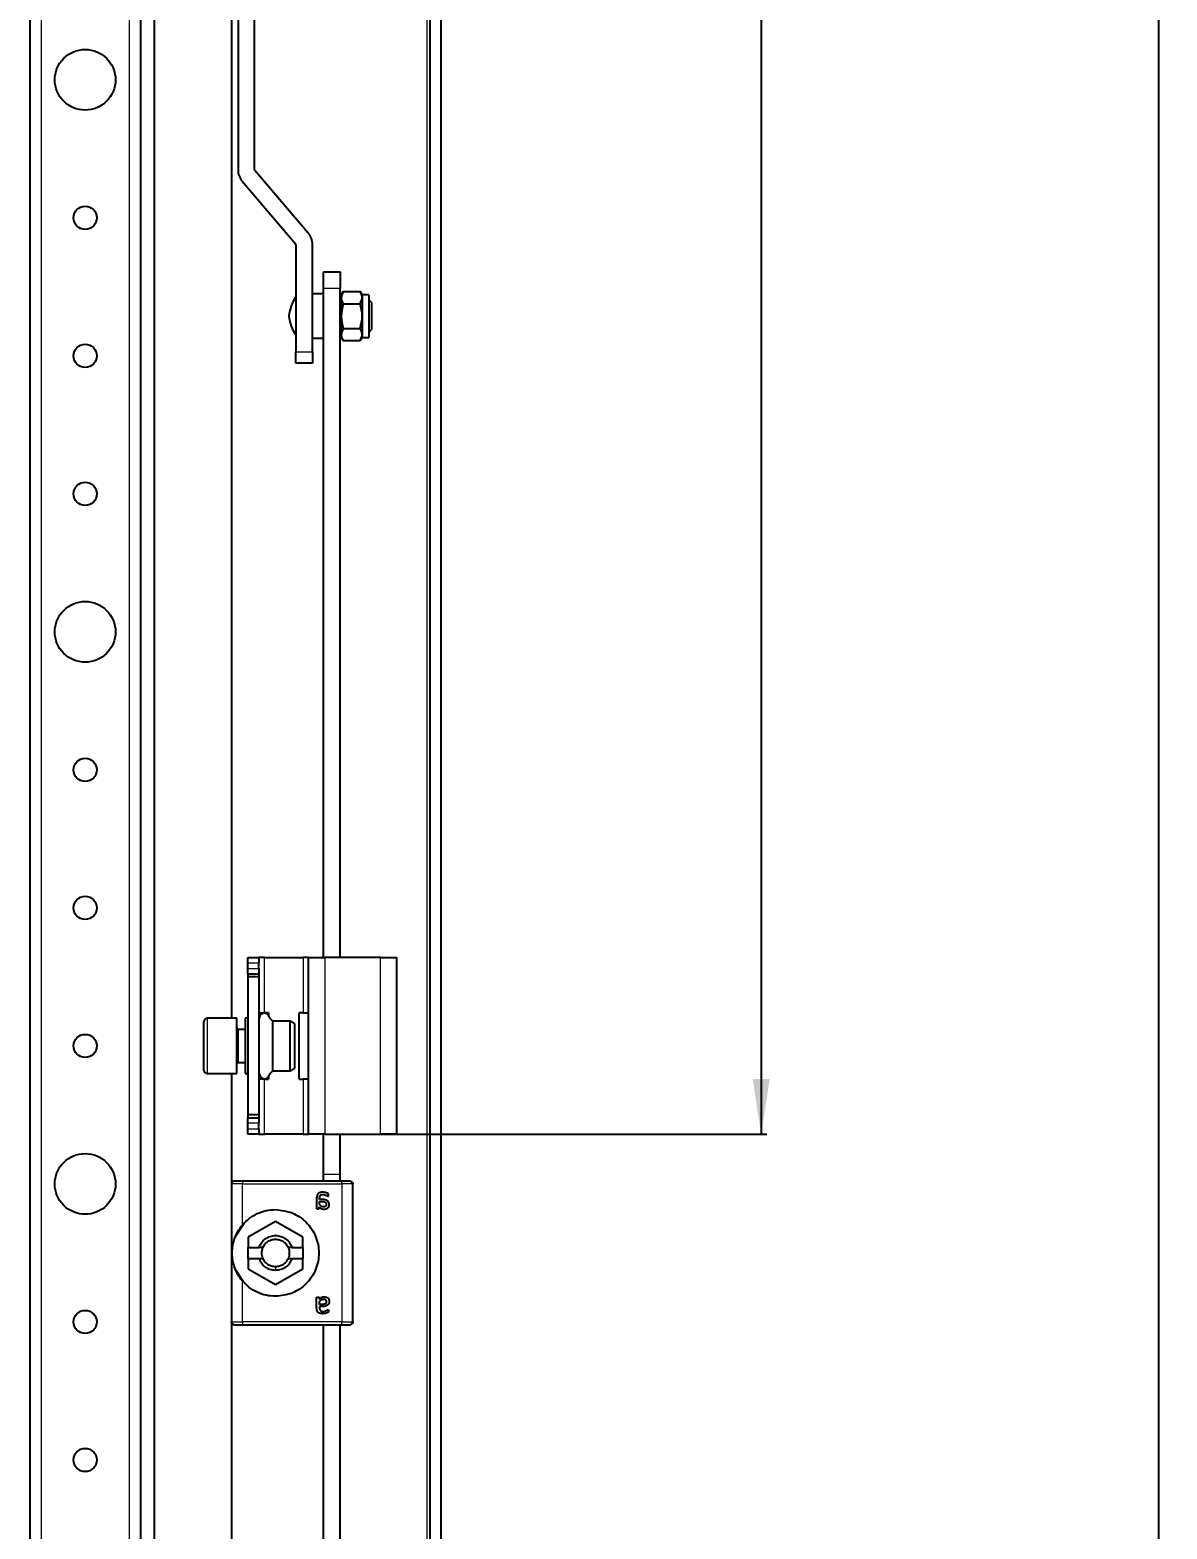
# Model space of a CAD drawing. Header units: millimetres. Extents: x -847 to 1903, y -1228 to 1043.
# Drawn here: x 1697.2 to 1903.3, y -475.4 to -203.9 of the extents above; entities that cross this region are included whole.
import ezdxf

# ---------------------------------------------------------------- set-up
doc = ezdxf.new("R2010")
doc.units = ezdxf.units.MM
doc.layers.add('FORMAT', color=7, linetype='Continuous')
doc.styles.add('SLDTEXTSTYLE0', font='TXT', dxfattribs={"width": 0.75})
doc.dimstyles.new('SLDDIMSTYLE0', dxfattribs={"dimtxt": 20, "dimasz": 10, "dimexe": 0, "dimexo": 0.0625, "dimgap": 5, "dimtad": 2, "dimdec": 1, "dimrnd": 1e-09, "dimzin": 12, "dimdsep": 46, "dimtxsty": 'SLDTEXTSTYLE0', "dimsah": 1, "dimcen": 0.09, "dimadec": 0, "dimazin": 3, "dimtfac": 1, "dimtofl": 0, "dimtmove": 0, "dimatfit": 3, "dimfxl": 0, "dimfrac": 2, "dimtolj": 1, "dimtzin": 12, "dimarcsym": 0})

# ---------------------------------------------------------------- blocks, each defined once
blk = doc.blocks.new('_D_5')
at = {"layer": 'FORMAT'}
for p, q in [((1763.72, 753.1), (1902.71, 753.1)), ((1901.71, 753.1), (1901.71, -978.9)), ((1763.72, -978.9), (1902.71, -978.9))]:
    blk.add_line(p, q, dxfattribs=at)
for points in [[(1901.71, 753.1), (1900.17, 743.1), (1903.25, 743.1)], [(1901.71, -978.9), (1903.25, -968.9), (1900.17, -968.9)]]:
    blk.add_solid(points, dxfattribs=at)
at = {"layer": 'FORMAT', "insert": (1875.93, -142.46), "char_height": 20, "attachment_point": 1, "rotation": 90, "style": 'SLDTEXTSTYLE0'}
blk.add_mtext('1732', dxfattribs=at)
blk = doc.blocks.new('_D_8')
at = {"layer": 'FORMAT'}
for p, q in [((1760.72, 178.1), (1830.71, 178.1)), ((1829.71, 178.1), (1829.71, -403.9)), ((1760.72, -403.9), (1830.71, -403.9))]:
    blk.add_line(p, q, dxfattribs=at)
for points in [[(1829.71, 178.1), (1828.17, 168.1), (1831.25, 168.1)], [(1829.71, -403.9), (1831.25, -393.9), (1828.17, -393.9)]]:
    blk.add_solid(points, dxfattribs=at)
at = {"layer": 'FORMAT', "insert": (1803.93, -135.07), "char_height": 20, "attachment_point": 1, "rotation": 90, "style": 'SLDTEXTSTYLE0'}
blk.add_mtext('582', dxfattribs=at)

msp = doc.modelspace()

# ---------------------------------------------------------------- linework, layer by layer
at = {"color": 7, "linetype": 'Continuous', "lineweight": 25}
for p, q in [((1769.71, -1090.4), (1769.71, 864.6)), ((1771.71, -1090.4), (1771.71, 864.6)), ((1719.71, 831.6), (1719.71, -1057.4)), ((1697.21, 804.6), (1697.21, -1030.4)), ((1717.21, 804.6), (1717.21, -1030.4)), ((1733.71, 157.1), (1733.71, -382.9)), ((1734.91, -122.22), (1734.91, -229.2)), ((1737.91, -229.2), (1737.91, -122.22)), ((1747.64, -240.7), (1737.96, -229.33)), ((1735.67, -231.28), (1745.36, -242.65)), ((1745.41, -242.78), (1745.41, -262.2)), ((1748.41, -262.2), (1748.41, -242.78)), ((1750.41, -247.7), (1753.41, -247.7)), ((1750.41, -250.7), (1750.41, -247.7)), ((1753.41, -247.7), (1753.41, -250.7)), ((1750.41, -251.7), (1748.41, -251.7)), ((1750.41, -371.9), (1750.41, -250.7)), ((1753.41, -371.9), (1753.41, -250.7)), ((1753.95, -251.25), (1753.61, -251.85)), ((1753.61, -251.85), (1753.61, -259.55)), ((1753.95, -251.25), (1757.06, -251.25)), ((1757.41, -251.85), (1757.06, -251.25)), ((1758.61, -251.85), (1757.41, -251.85)), ((1757.41, -251.85), (1757.41, -259.55)), ((1758.61, -251.85), (1758.61, -259.55)), ((1753.61, -252.75), (1753.41, -252.75)), ((1753.95, -253.48), (1757.06, -253.48)), ((1759.11, -253.25), (1758.61, -252.75)), ((1759.11, -253.25), (1759.11, -258.15)), ((1753.95, -257.93), (1757.06, -257.93)), ((1748.41, -259.7), (1750.41, -259.7)), ((1753.41, -258.65), (1753.61, -258.65)), ((1753.61, -259.55), (1753.95, -260.15)), ((1753.95, -260.15), (1757.06, -260.15)), ((1757.06, -260.15), (1757.41, -259.55)), ((1757.41, -259.55), (1758.61, -259.55)), ((1758.61, -258.65), (1759.11, -258.15)), ((1745.41, -264.2), (1745.41, -262.2)), ((1748.41, -262.2), (1748.41, -264.2)), ((1748.41, -264.2), (1745.41, -264.2)), ((1736.71, -371.9), (1738.71, -371.9)), ((1736.71, -372.9), (1736.71, -371.9)), ((1738.71, -371.9), (1738.71, -372.9)), ((1739.71, -371.9), (1738.71, -371.9)), ((1739.71, -371.9), (1746.71, -371.9)), ((1747.71, -371.9), (1746.71, -371.9)), ((1747.71, -371.9), (1750.71, -371.9)), ((1747.71, -403.9), (1747.71, -371.9)), ((1760.71, -371.9), (1750.71, -371.9)), ((1760.71, -371.9), (1763.71, -371.9)), ((1763.71, -403.9), (1763.71, -371.9)), ((1736.71, -373.9), (1736.71, -372.9)), ((1736.71, -374.9), (1736.71, -373.9)), ((1738.71, -373.9), (1738.71, -372.9)), ((1738.71, -373.9), (1738.71, -374.9)), ((1738.71, -374.9), (1736.71, -374.9)), ((1736.71, -374.9), (1736.71, -375.4)), ((1738.71, -375.4), (1736.71, -375.4)), ((1736.71, -375.4), (1736.71, -400.4)), ((1738.71, -374.9), (1738.71, -375.4)), ((1738.71, -375.4), (1738.71, -400.4)), ((1738.71, -381.9), (1739.71, -381.9)), ((1740.41, -381.9), (1739.71, -381.9)), ((1740.41, -381.9), (1740.41, -382.35)), ((1746.01, -393.9), (1746.01, -381.9)), ((1746.71, -381.9), (1746.01, -381.9)), ((1746.71, -381.9), (1747.71, -381.9)), ((1728.71, -392.3), (1728.71, -383.5)), ((1734.71, -382.9), (1729.31, -382.9)), ((1734.71, -392.9), (1734.71, -382.9)), ((1736.21, -384.9), (1734.96, -384.9)), ((1736.71, -382.9), (1736.21, -382.9)), ((1736.21, -382.9), (1736.21, -384.11)), ((1736.21, -384.11), (1736.21, -392.9)), ((1744.34, -383.4), (1741.21, -383.4)), ((1741.21, -392.4), (1741.21, -383.4)), ((1745.21, -383.9), (1744.34, -383.4)), ((1744.34, -392.4), (1744.34, -383.4)), ((1745.21, -391.9), (1745.21, -383.9)), ((1734.96, -390.9), (1736.21, -390.9)), ((1729.31, -392.9), (1734.71, -392.9)), ((1733.71, -392.9), (1733.71, -412.73)), ((1736.21, -392.9), (1736.71, -392.9)), ((1740.41, -393.45), (1740.41, -393.9)), ((1741.21, -392.4), (1744.34, -392.4)), ((1744.34, -392.4), (1745.21, -391.9)), ((1739.71, -393.9), (1738.71, -393.9)), ((1739.71, -393.9), (1740.41, -393.9)), ((1746.01, -393.9), (1746.71, -393.9)), ((1747.71, -393.9), (1746.71, -393.9)), ((1738.71, -400.4), (1736.71, -400.4)), ((1736.71, -400.4), (1736.71, -400.9)), ((1736.71, -401.9), (1736.71, -400.9)), ((1736.71, -400.9), (1738.71, -400.9)), ((1738.71, -400.4), (1738.71, -400.9)), ((1738.71, -400.9), (1738.71, -401.9)), ((1736.71, -402.9), (1736.71, -401.9)), ((1736.71, -403.9), (1736.71, -402.9)), ((1738.71, -403.9), (1736.71, -403.9)), ((1738.71, -402.9), (1738.71, -401.9)), ((1738.71, -402.9), (1738.71, -403.9)), ((1738.71, -403.9), (1739.71, -403.9)), ((1746.71, -403.9), (1739.71, -403.9)), ((1746.71, -403.9), (1747.71, -403.9)), ((1750.71, -403.9), (1747.71, -403.9)), ((1750.41, -411.2), (1750.41, -403.9)), ((1750.71, -403.9), (1760.71, -403.9)), ((1753.41, -411.2), (1753.41, -403.9)), ((1763.71, -403.9), (1760.71, -403.9)), ((1753.71, -412.4), (1735.71, -412.4)), ((1750.41, -412.46), (1750.41, -411.2)), ((1753.41, -412.46), (1753.41, -411.2)), ((1754.31, -412.4), (1754.06, -412.4)), ((1733.71, -412.9), (1733.71, -437.9)), ((1755.71, -437.9), (1755.71, -412.9)), ((1749.15, -415.44), (1749.15, -417.31)), ((1749.61, -417.31), (1749.61, -417.03)), ((1749.68, -415.7), (1749.68, -415.48)), ((1750.06, -415.7), (1749.68, -415.7)), ((1749.68, -416.05), (1750.11, -416.05)), ((1749.68, -416.64), (1749.68, -416.05)), ((1734.54, -422.28), (1736.05, -420.02)), ((1741.71, -419.69), (1736.76, -422.54)), ((1746.66, -422.54), (1741.71, -419.69)), ((1736.76, -422.54), (1736.76, -424.4)), ((1746.66, -424.4), (1746.66, -422.54)), ((1736.76, -426.4), (1736.76, -424.4)), ((1736.76, -424.4), (1738.72, -424.4)), ((1739.42, -424.4), (1738.72, -424.4)), ((1744.7, -424.4), (1744, -424.4)), ((1744.7, -424.4), (1746.66, -424.4)), ((1746.66, -424.4), (1746.66, -426.4)), ((1736.05, -430.79), (1734.54, -428.53)), ((1736.76, -426.4), (1736.76, -428.26)), ((1736.76, -426.4), (1738.72, -426.4)), ((1736.76, -428.26), (1741.71, -431.12)), ((1738.72, -426.4), (1739.42, -426.4)), ((1741.71, -431.12), (1746.66, -428.26)), ((1744, -426.4), (1744.7, -426.4)), ((1744.7, -426.4), (1746.66, -426.4)), ((1746.66, -428.26), (1746.66, -426.4)), ((1749.15, -435.36), (1749.15, -433.49)), ((1749.61, -433.5), (1749.61, -433.77)), ((1749.68, -434.76), (1749.68, -434.17)), ((1750.11, -434.76), (1749.68, -434.76)), ((1750.06, -435.11), (1749.68, -435.11)), ((1749.68, -435.11), (1749.68, -435.33)), ((1733.71, -438.08), (1733.71, -957.9)), ((1735.71, -438.4), (1753.71, -438.4)), ((1750.41, -946.9), (1750.41, -438.4)), ((1753.41, -946.9), (1753.41, -438.4)), ((1754.06, -438.4), (1754.31, -438.4))]:
    msp.add_line(p, q, dxfattribs=at)
at = {"color": 8, "linetype": 'Continuous', "lineweight": 18}
for p, q in [((1769.11, 862), (1769.11, -1087.8)), ((1699.21, 804.6), (1699.21, -1030.4)), ((1715.21, 804.6), (1715.21, -1030.4)), ((1753.41, -250.7), (1750.41, -250.7)), ((1745.41, -262.2), (1748.41, -262.2)), ((1739.71, -381.9), (1739.71, -371.9)), ((1746.71, -371.9), (1746.71, -381.9)), ((1750.71, -403.9), (1750.71, -371.9)), ((1760.71, -403.9), (1760.71, -371.9)), ((1738.71, -372.9), (1736.71, -372.9)), ((1736.71, -373.9), (1738.71, -373.9)), ((1729.31, -382.9), (1729.31, -392.9)), ((1734.96, -384.9), (1734.96, -386.37)), ((1734.96, -386.37), (1734.96, -390.9)), ((1739.71, -403.9), (1739.71, -393.9)), ((1746.71, -393.9), (1746.71, -403.9)), ((1738.71, -401.9), (1736.71, -401.9)), ((1736.71, -402.9), (1738.71, -402.9)), ((1753.41, -411.2), (1750.41, -411.2)), ((1735.71, -420.34), (1735.71, -412.9)), ((1735.71, -412.9), (1753.71, -412.9)), ((1753.71, -412.9), (1753.71, -437.9)), ((1741.71, -427.9), (1741.71, -428.55)), ((1735.71, -437.9), (1735.71, -430.46)), ((1753.71, -437.9), (1735.71, -437.9))]:
    msp.add_line(p, q, dxfattribs=at)
at = {"color": 7, "linetype": 'Continuous', "lineweight": 25}
for centre, radius in [((1707.21, -212.9), 5.5), ((1707.21, -237.9), 2.1), ((1707.21, -262.9), 2.1), ((1707.21, -287.9), 2.1), ((1707.21, -312.9), 5.5), ((1707.21, -337.9), 2.1), ((1707.21, -362.9), 2.1), ((1707.21, -387.9), 2.1), ((1707.21, -412.9), 5.5), ((1707.21, -437.9), 2.1), ((1707.21, -462.9), 2.1)]:
    msp.add_circle(centre, radius, dxfattribs=at)
for centre, radius, start, end in [((1738.11, -229.2), 3.2, 180, 220.4367), ((1738.11, -229.2), 0.2, 180, 220.4367), ((1745.21, -242.78), 3.2, 0, 40.4367), ((1745.21, -242.78), 0.2, 0, 40.4367), ((1752.05, -256.66), 8, 146.1291, 173.1181), ((1752.05, -254.74), 8, 186.8819, 213.8709), ((1729.31, -383.5), 0.6, 90, 180), ((1734.96, -384.65), 0.25, 180, 270), ((1734.96, -391.15), 0.25, 90, 180), ((1729.31, -392.3), 0.6, 180, 270)]:
    msp.add_arc(centre, radius, start, end, dxfattribs=at)
for points, knots in [([(1753.95, -251.25), (1753.77, -251.65), (1753.44, -252.39), (1753.79, -253.13), (1753.95, -253.48)], [0, 0, 0, 0, 0.534707, 1, 1, 1, 1]), ([(1757.06, -253.48), (1757.24, -253.08), (1757.58, -252.34), (1757.23, -251.6), (1757.06, -251.25)], [0, 0, 0, 0, 0.534707, 1, 1, 1, 1]), ([(1753.95, -253.48), (1753.78, -254.23), (1753.44, -255.72), (1753.78, -257.2), (1753.95, -257.93)], [0, 0, 0, 0, 0.508481, 1, 1, 1, 1]), ([(1757.06, -257.93), (1757.24, -257.17), (1757.58, -255.69), (1757.23, -254.21), (1757.06, -253.48)], [0, 0, 0, 0, 0.508481, 1, 1, 1, 1]), ([(1753.95, -257.93), (1753.77, -258.33), (1753.44, -259.07), (1753.79, -259.81), (1753.95, -260.15)], [0, 0, 0, 0, 0.534707, 1, 1, 1, 1]), ([(1757.06, -260.15), (1757.24, -259.76), (1757.58, -259.01), (1757.23, -258.27), (1757.06, -257.93)], [0, 0, 0, 0, 0.534707, 1, 1, 1, 1]), ([(1741.21, -383.4), (1741.03, -383.25), (1740.69, -382.94), (1740.49, -382.37), (1740.13, -382.07), (1739.79, -381.94), (1739.43, -381.97), (1739.08, -382.16), (1738.83, -382.52), (1738.75, -382.82), (1738.71, -382.97)], [0, 0, 0, 0, 0.185676, 0.371025, 0.466937, 0.562172, 0.656347, 0.751553, 0.873842, 1, 1, 1, 1]), ([(1738.71, -392.84), (1738.75, -392.99), (1738.83, -393.28), (1739.08, -393.64), (1739.43, -393.83), (1739.79, -393.87), (1740.13, -393.74), (1740.49, -393.43), (1740.69, -392.86), (1741.03, -392.56), (1741.21, -392.4)], [0, 0, 0, 0, 0.126158, 0.248447, 0.343653, 0.437828, 0.533063, 0.628975, 0.814324, 1, 1, 1, 1]), ([(1750.26, -414.4), (1750.11, -414.41), (1749.89, -414.42), (1749.61, -414.51), (1749.42, -414.63), (1749.28, -414.8), (1749.17, -415.07), (1749.16, -415.3), (1749.15, -415.44)], [0, 0, 0, 0, 0.250089, 0.382495, 0.500259, 0.622163, 0.750133, 1, 1, 1, 1]), ([(1749.68, -415.48), (1749.68, -415.39), (1749.69, -415.25), (1749.75, -415.08), (1749.82, -414.97), (1749.93, -414.89), (1750.05, -414.84), (1750.18, -414.82), (1750.27, -414.82), (1750.32, -414.81)], [0, 0, 0, 0, 0.250023, 0.382539, 0.499802, 0.620838, 0.749652, 0.874777, 1, 1, 1, 1]), ([(1751.33, -414.9), (1751.33, -414.84), (1751.33, -414.76), (1751.26, -414.67), (1751.12, -414.58), (1750.8, -414.45), (1750.48, -414.42), (1750.26, -414.4)], [0, 0, 0, 0, 0.124693, 0.187182, 0.249773, 0.500039, 1, 1, 1, 1]), ([(1750.32, -414.81), (1750.48, -414.83), (1750.72, -414.86), (1750.97, -414.98), (1751.1, -415.05), (1751.17, -415.1), (1751.21, -415.11), (1751.22, -415.11)], [0, 0, 0, 0, 0.4987, 0.749508, 0.874949, 0.946783, 1, 1, 1, 1]), ([(1751.22, -415.11), (1751.24, -415.11), (1751.25, -415.11), (1751.27, -415.09), (1751.28, -415.08), (1751.3, -415.06), (1751.32, -415.02), (1751.32, -414.98), (1751.32, -414.93), (1751.33, -414.91), (1751.33, -414.9)], [0, 0, 0, 0, 0.128825, 0.180169, 0.243397, 0.36986, 0.499864, 0.749649, 0.843476, 1, 1, 1, 1]), ([(1749.15, -417.31), (1749.15, -417.32), (1749.15, -417.34), (1749.17, -417.36), (1749.19, -417.38), (1749.27, -417.4), (1749.33, -417.4), (1749.38, -417.4)], [0, 0, 0, 0, 0.124881, 0.183376, 0.250934, 0.500336, 1, 1, 1, 1]), ([(1749.38, -417.4), (1749.42, -417.4), (1749.49, -417.4), (1749.57, -417.38), (1749.59, -417.36), (1749.61, -417.34), (1749.61, -417.32), (1749.61, -417.31)], [0, 0, 0, 0, 0.499718, 0.749437, 0.810587, 0.875078, 1, 1, 1, 1]), ([(1749.61, -417.03), (1749.73, -417.14), (1749.92, -417.32), (1750.19, -417.43), (1750.36, -417.46), (1750.44, -417.46), (1750.48, -417.46)], [0, 0, 0, 0, 0.499113, 0.749325, 0.874665, 1, 1, 1, 1]), ([(1750.4, -417.05), (1750.33, -417.04), (1750.19, -417.03), (1749.93, -416.9), (1749.78, -416.74), (1749.68, -416.64)], [0, 0, 0, 0, 0.249939, 0.499864, 1, 1, 1, 1]), ([(1751.44, -416.62), (1751.44, -416.54), (1751.43, -416.38), (1751.34, -416.17), (1751.18, -415.99), (1750.91, -415.82), (1750.53, -415.71), (1750.22, -415.7), (1750.06, -415.7)], [0, 0, 0, 0, 0.125049, 0.249886, 0.370856, 0.49982, 0.749609, 1, 1, 1, 1]), ([(1750.11, -416.05), (1750.21, -416.05), (1750.39, -416.06), (1750.61, -416.12), (1750.76, -416.21), (1750.85, -416.32), (1750.91, -416.44), (1750.91, -416.53), (1750.91, -416.58)], [0, 0, 0, 0, 0.279652, 0.500248, 0.629485, 0.750186, 0.875763, 1, 1, 1, 1]), ([(1750.91, -416.58), (1750.91, -416.65), (1750.9, -416.74), (1750.84, -416.86), (1750.77, -416.93), (1750.69, -416.99), (1750.6, -417.03), (1750.5, -417.05), (1750.43, -417.05), (1750.4, -417.05)], [0, 0, 0, 0, 0.249168, 0.373635, 0.49939, 0.619394, 0.749656, 0.87477, 1, 1, 1, 1]), ([(1750.48, -417.46), (1750.6, -417.45), (1750.79, -417.44), (1751.01, -417.36), (1751.17, -417.26), (1751.29, -417.13), (1751.42, -416.92), (1751.43, -416.74), (1751.44, -416.62)], [0, 0, 0, 0, 0.25007, 0.379181, 0.500499, 0.62417, 0.750842, 1, 1, 1, 1]), ([(1735.71, -430.46), (1735.42, -430.09), (1734.85, -429.33), (1734.29, -428.08), (1733.94, -426.81), (1733.82, -425.4), (1733.94, -424), (1734.29, -422.72), (1734.85, -421.47), (1735.42, -420.72), (1735.71, -420.34)], [0, 0, 0, 0, 0.125762, 0.25037, 0.375307, 0.500139, 0.62481, 0.749763, 0.874888, 1, 1, 1, 1]), ([(1749.15, -433.49), (1749.15, -433.48), (1749.15, -433.47), (1749.17, -433.45), (1749.19, -433.43), (1749.27, -433.4), (1749.33, -433.4), (1749.38, -433.4)], [0, 0, 0, 0, 0.124884, 0.186377, 0.250914, 0.500322, 1, 1, 1, 1]), ([(1749.38, -433.4), (1749.42, -433.4), (1749.48, -433.4), (1749.55, -433.42), (1749.58, -433.43), (1749.59, -433.45), (1749.61, -433.47), (1749.61, -433.48), (1749.61, -433.5)], [0, 0, 0, 0, 0.499162, 0.644242, 0.749698, 0.813605, 0.875217, 1, 1, 1, 1]), ([(1749.61, -433.77), (1749.73, -433.66), (1749.92, -433.49), (1750.23, -433.36), (1750.4, -433.35), (1750.48, -433.34)], [0, 0, 0, 0, 0.499364, 0.749701, 1, 1, 1, 1]), ([(1749.68, -434.17), (1749.78, -434.06), (1749.93, -433.91), (1750.15, -433.79), (1750.29, -433.76), (1750.36, -433.76), (1750.4, -433.76)], [0, 0, 0, 0, 0.499765, 0.749504, 0.874771, 1, 1, 1, 1]), ([(1751.44, -434.19), (1751.44, -434.23), (1751.44, -434.31), (1751.41, -434.46), (1751.34, -434.64), (1751.18, -434.82), (1750.91, -434.99), (1750.53, -435.09), (1750.22, -435.1), (1750.06, -435.11)], [0, 0, 0, 0, 0.062637, 0.125278, 0.250072, 0.374841, 0.499994, 0.749696, 1, 1, 1, 1]), ([(1750.91, -434.23), (1750.91, -434.27), (1750.91, -434.36), (1750.85, -434.49), (1750.76, -434.59), (1750.61, -434.68), (1750.39, -434.75), (1750.21, -434.75), (1750.11, -434.76)], [0, 0, 0, 0, 0.1244465, 0.2497948, 0.3699999, 0.4997343, 0.7199319, 1, 1, 1, 1]), ([(1750.4, -433.76), (1750.47, -433.76), (1750.57, -433.77), (1750.69, -433.81), (1750.77, -433.87), (1750.84, -433.94), (1750.88, -434.03), (1750.91, -434.13), (1750.91, -434.19), (1750.91, -434.23)], [0, 0, 0, 0, 0.249623, 0.37714, 0.499734, 0.62273, 0.749812, 0.874876, 1, 1, 1, 1]), ([(1750.48, -433.34), (1750.6, -433.35), (1750.79, -433.36), (1751.01, -433.45), (1751.17, -433.54), (1751.29, -433.67), (1751.42, -433.88), (1751.43, -434.07), (1751.44, -434.19)], [0, 0, 0, 0, 0.25007, 0.379559, 0.500499, 0.624556, 0.750843, 1, 1, 1, 1]), ([(1750.26, -436.4), (1750.19, -436.4), (1750.04, -436.4), (1749.82, -436.36), (1749.61, -436.29), (1749.42, -436.17), (1749.28, -436), (1749.17, -435.73), (1749.16, -435.51), (1749.15, -435.36)], [0, 0, 0, 0, 0.125255, 0.250437, 0.383066, 0.500493, 0.622629, 0.75025, 1, 1, 1, 1]), ([(1749.68, -435.33), (1749.68, -435.37), (1749.68, -435.46), (1749.7, -435.6), (1749.75, -435.72), (1749.82, -435.83), (1749.93, -435.91), (1750.09, -435.98), (1750.23, -435.99), (1750.32, -435.99)], [0, 0, 0, 0, 0.125295, 0.250514, 0.383518, 0.50035, 0.621938, 0.750243, 1, 1, 1, 1]), ([(1751.33, -435.91), (1751.33, -435.93), (1751.32, -435.99), (1751.31, -436.07), (1751.26, -436.13), (1751.12, -436.22), (1750.8, -436.35), (1750.48, -436.38), (1750.26, -436.4)], [0, 0, 0, 0, 0.062686, 0.125173, 0.187628, 0.250185, 0.500314, 1, 1, 1, 1]), ([(1750.32, -435.99), (1750.48, -435.98), (1750.79, -435.95), (1751.05, -435.74), (1751.21, -435.7), (1751.22, -435.7)], [0, 0, 0, 0, 0.498852, 0.946609, 1, 1, 1, 1]), ([(1751.22, -435.7), (1751.24, -435.7), (1751.25, -435.7), (1751.27, -435.71), (1751.28, -435.72), (1751.3, -435.75), (1751.32, -435.81), (1751.33, -435.86), (1751.33, -435.91)], [0, 0, 0, 0, 0.13107, 0.182437, 0.243796, 0.371388, 0.500442, 1, 1, 1, 1])]:
    msp.add_open_spline(points, degree=3, knots=knots, dxfattribs=at)
for points in [[(1734.21, -412.4), (1734.14, -412.41), (1734.01, -412.43), (1733.85, -412.54), (1733.73, -412.71), (1733.72, -412.84), (1733.71, -412.9)], [(1735.71, -412.4), (1735.51, -412.4), (1735.12, -412.4), (1734.62, -412.4), (1734.28, -412.4), (1734.23, -412.4), (1734.21, -412.4)], [(1755.21, -412.4), (1755.19, -412.4), (1755.14, -412.4), (1754.79, -412.4), (1754.3, -412.4), (1753.9, -412.4), (1753.71, -412.4)], [(1755.21, -412.4), (1755.27, -412.41), (1755.4, -412.43), (1755.57, -412.54), (1755.69, -412.71), (1755.7, -412.84), (1755.71, -412.9)], [(1735.71, -420.34), (1736.1, -419.93), (1736.89, -419.1), (1738.38, -418.23), (1740, -417.66), (1741.14, -417.59), (1741.71, -417.55)], [(1741.71, -417.55), (1742.74, -417.67), (1744.79, -417.91), (1747.4, -419.72), (1749.15, -422.32), (1749.76, -425.4), (1749.15, -428.49), (1747.4, -431.08), (1744.79, -432.9), (1742.74, -433.13), (1741.71, -433.25)], [(1738.72, -424.4), (1738.85, -424.1), (1739.12, -423.5), (1739.84, -422.81), (1740.72, -422.36), (1741.71, -422.2), (1742.69, -422.36), (1743.58, -422.81), (1744.3, -423.5), (1744.56, -424.1), (1744.7, -424.4)], [(1739.42, -424.4), (1739.53, -424.19), (1739.76, -423.76), (1740.32, -423.29), (1740.98, -422.96), (1741.47, -422.92), (1741.71, -422.9)], [(1741.71, -422.9), (1741.95, -422.92), (1742.43, -422.96), (1743.09, -423.29), (1743.65, -423.76), (1743.88, -424.19), (1744, -424.4)], [(1739.42, -426.4), (1739.36, -426.24), (1739.24, -425.92), (1739.19, -425.4), (1739.24, -424.89), (1739.36, -424.56), (1739.42, -424.4)], [(1744, -424.4), (1744.06, -424.56), (1744.18, -424.89), (1744.22, -425.4), (1744.18, -425.92), (1744.06, -426.24), (1744, -426.4)], [(1741.71, -428.55), (1741.38, -428.52), (1740.72, -428.46), (1739.84, -428), (1739.12, -427.31), (1738.85, -426.7), (1738.72, -426.4)], [(1741.71, -427.9), (1741.47, -427.88), (1740.98, -427.84), (1740.32, -427.52), (1739.76, -427.04), (1739.53, -426.62), (1739.42, -426.4)], [(1744.7, -426.4), (1744.56, -426.7), (1744.3, -427.31), (1743.58, -428), (1742.69, -428.46), (1742.04, -428.52), (1741.71, -428.55)], [(1744, -426.4), (1743.88, -426.62), (1743.65, -427.04), (1743.09, -427.52), (1742.43, -427.84), (1741.95, -427.88), (1741.71, -427.9)], [(1741.71, -433.25), (1741.14, -433.22), (1740, -433.15), (1738.38, -432.57), (1736.89, -431.7), (1736.1, -430.88), (1735.71, -430.46)], [(1734.21, -438.4), (1734.14, -438.4), (1734.01, -438.38), (1733.85, -438.26), (1733.73, -438.1), (1733.72, -437.97), (1733.71, -437.9)], [(1734.21, -438.4), (1734.23, -438.4), (1734.28, -438.4), (1734.62, -438.4), (1735.12, -438.4), (1735.51, -438.4), (1735.71, -438.4)], [(1753.71, -438.4), (1753.9, -438.4), (1754.3, -438.4), (1754.79, -438.4), (1755.14, -438.4), (1755.19, -438.4), (1755.21, -438.4)], [(1755.71, -437.9), (1755.7, -437.97), (1755.69, -438.1), (1755.57, -438.26), (1755.4, -438.38), (1755.27, -438.4), (1755.21, -438.4)]]:
    msp.add_open_spline(points, degree=3, dxfattribs=at)
at = {"color": 8, "linetype": 'Continuous', "lineweight": 18}
for points in [[(1735.71, -412.4), (1735.71, -412.41), (1735.71, -412.43), (1735.71, -412.54), (1735.71, -412.71), (1735.71, -412.84), (1735.71, -412.9)], [(1753.71, -412.9), (1753.71, -412.84), (1753.71, -412.71), (1753.71, -412.54), (1753.71, -412.43), (1753.71, -412.41), (1753.71, -412.4)], [(1735.71, -412.9), (1735.45, -412.9), (1734.92, -412.9), (1734.26, -412.9), (1733.8, -412.9), (1733.74, -412.9), (1733.71, -412.9)], [(1755.71, -412.9), (1755.68, -412.9), (1755.62, -412.9), (1755.16, -412.9), (1754.49, -412.9), (1753.97, -412.9), (1753.71, -412.9)], [(1733.71, -437.9), (1733.74, -437.9), (1733.8, -437.9), (1734.26, -437.9), (1734.92, -437.9), (1735.45, -437.9), (1735.71, -437.9)], [(1735.71, -437.9), (1735.71, -437.97), (1735.71, -438.1), (1735.71, -438.26), (1735.71, -438.38), (1735.71, -438.4), (1735.71, -438.4)], [(1753.71, -438.4), (1753.71, -438.4), (1753.71, -438.38), (1753.71, -438.26), (1753.71, -438.1), (1753.71, -437.97), (1753.71, -437.9)], [(1753.71, -437.9), (1753.97, -437.9), (1754.49, -437.9), (1755.16, -437.9), (1755.62, -437.9), (1755.68, -437.9), (1755.71, -437.9)]]:
    msp.add_open_spline(points, degree=3, dxfattribs=at)

# ---------------------------------------------------------------- dimensions: what is measured, and where the dimension line sits
at = {"layer": 'FORMAT'}
for base, p1, p2, picture, middle in [((1901.71, -978.9), (1763.71, 753.1), (1763.71, -978.9), '_D_5', (1901.71, -112.9)), ((1829.71, -403.9), (1760.71, 178.1), (1760.71, -403.9), '_D_8', (1829.71, -112.9))]:
    dim = msp.add_linear_dim(base=base, p1=p1, p2=p2, angle=90, dimstyle='SLDDIMSTYLE0', dxfattribs=at)
    dim.commit()
    dim.dimension.update_dxf_attribs({"geometry": picture, "text_midpoint": middle, "dimtype": 160})

doc.saveas('drawing.dxf')
